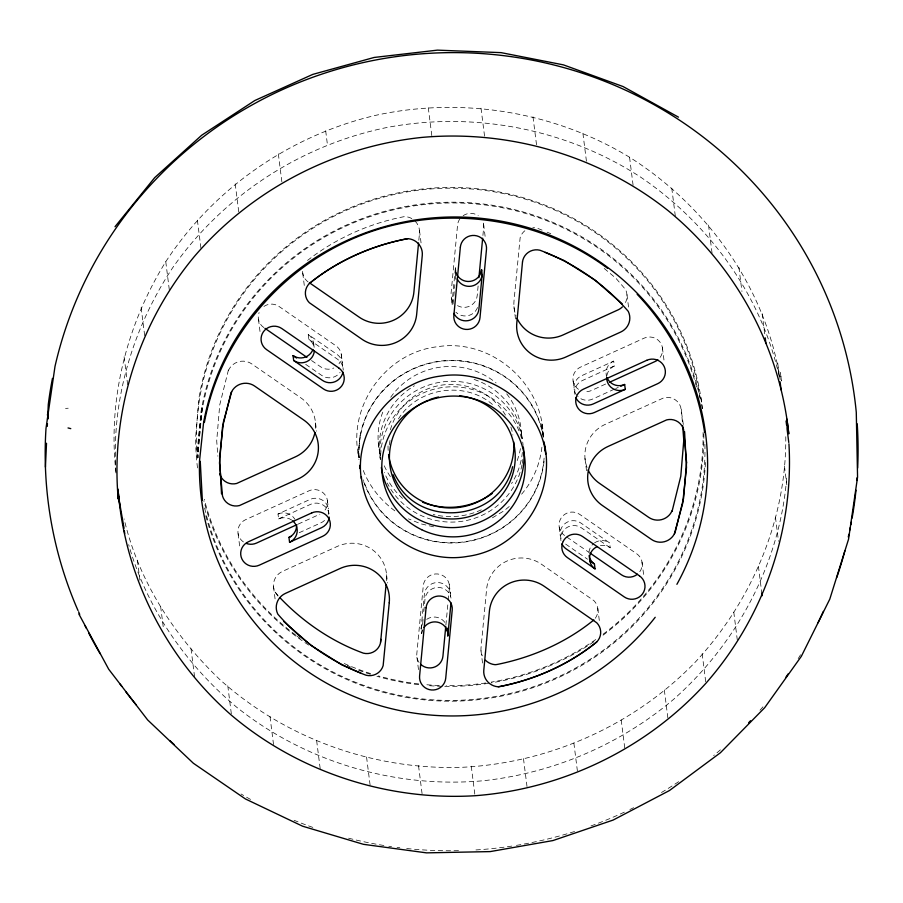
<?xml version="1.0" encoding="UTF-8"?>
<svg xmlns="http://www.w3.org/2000/svg" width="903" height="903" viewBox="0 0 903 903"><rect width="100%" height="100%" fill="white"/><g stroke="black" fill="none" stroke-linecap="round" stroke-linejoin="round"><path stroke-width="0.68" stroke-dasharray="4.51 3.39" d="M785.779 436.725C786.524 519.789 751.894 600.856 695.841 661.527C634.64 725.132 549.306 763.328 461.196 767.336C373.232 770.022 285.371 738.473 219.858 679.587C174.234 635.983 138.475 580.776 124.106 518.875M197.543 451.963L200.805 412.919A254.183 249.42 -7.2 0 1 445.439 202.295A254.183 249.42 -7.2 0 1 700.186 398.652M198.31 451.963L201.572 413.043A253.404 248.664 -7.2 0 1 439.761 203.277A253.404 248.664 -7.2 0 1 696.811 387.94M358.638 451.793L359.834 437.503A93.032 91.293 -7.2 0 1 451.974 360.376A93.032 91.293 -7.2 0 1 543.55 437.312L541.687 422.536L542.579 434.219M541.902 447.211C539.994 464.481 532.736 481.322 521.358 494.483M418.823 240.221L419.489 233.234A15.622 15.328 -7.2 0 0 415.041 221.043M422.48 630.362A13.127 12.879 -7.2 0 0 421.712 633.635L421.103 628.759L424.376 594.264A13.127 12.879 -7.2 0 1 438.666 582.582A13.127 12.879 -7.2 0 1 450.507 596.556M456.579 274.038A13.127 12.879 -7.2 0 1 455.428 267.469L452.155 301.952A13.127 12.879 -7.2 0 0 452.29 305.304L451.195 296.703M421.712 633.635L422.107 629.504M422.627 623.984L423.293 617.088M423.812 611.568L424.997 599.152A13.127 12.879 -7.2 0 1 450.992 598.068M453.035 304.074L454.875 284.761M455.394 279.241L456.049 272.345L455.428 267.469M445.879 625.136L448.102 601.737M448.238 600.36L449.423 587.943A13.127 12.879 -7.2 0 0 437.583 573.969A13.127 12.879 -7.2 0 0 423.293 585.663L416.802 653.919A13.127 12.879 -7.2 0 0 419.071 662.441M478.116 285.969L477.202 295.631A13.127 12.879 -7.2 0 1 457.505 305.632M482.913 235.469L483.681 227.375A13.127 12.879 -7.2 0 0 482.981 221.833M201.753 407.546L197.622 446.511A254.183 249.42 -7.2 0 0 197.588 457.686M202.509 407.682L198.389 446.522A253.404 248.664 -7.2 0 0 198.355 457.674M360.184 435.539L358.66 449.796A93.032 91.293 -7.2 0 0 358.942 459.604M786.671 478.353C779.763 562.987 737.525 642.564 674.304 698.73C620.496 744.444 553.437 773.092 483.274 780.745C395.548 788.624 305.925 762.29 236.925 707.421C186.199 664.924 146.817 608.554 128.666 544.611M780.147 379.655C765.857 288.023 707.433 206.403 629.549 157.224C554.216 111.554 462.099 96.553 376.066 115.257C290.529 135.19 213.864 188.129 165.768 261.712C126.634 324.685 107.231 400.424 116.205 474.346C110.595 401.609 132.515 328.342 172.631 267.807C223.052 195.533 301.421 144.773 387.703 127.334C474.391 111.148 566.181 128.881 640.238 176.875C709.002 223.391 761.161 294.976 779.21 376.461M389.238 444.874L390.198 439.411M228.403 370.016L219.711 405.018L216.709 440.89L217.883 456.218M228.233 370.693L230.028 367.679A15.622 15.328 -7.2 0 1 251.802 363.932L300.733 397.771A34.799 34.156 -7.2 0 1 315.486 428.902M398.471 418.89C417.875 387.274 465.587 380.355 493.196 405.108M307.483 260.448C335.532 238.561 369.011 223.436 403.98 216.697L405.391 216.607A15.622 15.328 -7.2 0 1 412.964 219.327M509.224 506.504L504.167 510.737L491.695 518.243M291.692 520.049A13.127 12.879 -7.2 0 0 278.621 518.909L278.011 514.021L310.056 499.427A13.127 12.879 -7.2 0 1 328.173 514.473M606.884 375.422A13.127 12.879 -7.2 0 1 614.322 365.986L613.701 361.11L581.667 375.704A13.127 12.879 -7.2 0 0 577.028 395.649M278.621 518.909L310.666 504.303A13.127 12.879 -7.2 0 1 329.076 513.773M614.322 365.986L582.277 380.581A13.127 12.879 -7.2 0 0 574.816 394.487M298.125 524.112L319.91 514.191M605.62 384.046L591.521 390.468A13.127 12.879 -7.2 0 1 584.828 391.62M299.209 532.725L320.994 522.803A13.127 12.879 -7.2 0 0 326.231 518.514M614.401 389.148L592.605 399.07A13.127 12.879 -7.2 0 1 577.796 396.485M615.688 388.561L618.25 387.398M65.558 408.438L68.199 408.212M433.598 526.821L420.708 523.796L408.472 518.83M542.082 230.152L537.104 228.132A14.008 13.748 -7.2 0 0 532.804 227.737M547.06 232.173L550.796 233.696M313.589 342.835L314.199 347.723A13.127 12.879 -7.2 0 0 308.86 339.393L308.239 334.516L337.011 354.405A13.127 12.879 -7.2 0 1 342.068 368.311M600.427 545.626A13.127 12.879 -7.2 0 1 610.214 547.771L609.604 542.895L580.843 523.006A13.127 12.879 -7.2 0 0 563.145 541.811M308.86 339.393L337.62 359.292A13.127 12.879 -7.2 0 1 343.151 369.858M610.214 547.771L581.453 527.883A13.127 12.879 -7.2 0 0 560.921 540.649M311.535 360.523L320.734 366.889A13.127 12.879 -7.2 0 0 333.805 368.029M566.87 537.082L588.733 552.196M305.711 364.361L321.818 375.49A13.127 12.879 -7.2 0 0 340.115 372.363M565.65 544.091L587.514 559.205M604.22 268.451L615.981 278.327L625.61 289.57A15.622 15.328 -7.2 0 1 625.531 302.528M394.837 510.85C380.107 499.946 368.3 485.013 362.227 467.63M308.137 281.996L306.523 280.596A14.008 13.748 -7.2 0 1 302.573 271.002M275.122 592.131L280.043 597.809M277.966 596.093L274.884 591.725A15.622 15.328 -7.2 0 1 282.56 571.351L337.067 546.518A34.799 34.156 -7.2 0 1 371.957 549.419A34.799 34.156 -7.2 0 1 386.461 580.663M683.323 424.478L680.76 407.377A14.008 13.748 -7.2 0 0 663.863 397.805L605.382 424.308A34.799 34.156 -7.2 0 0 587.142 467.72M359.383 457.629L357.859 451.297L358.875 459.356M781.434 380.682L780.418 372.623L781.377 380.953M777.72 363.04L779.413 376.461M784.447 466.05L786.818 484.855M762.155 313.623L764.694 333.771M775.44 517.114L778.488 541.292M738.891 267.254L741.95 291.432M758.407 566.215L761.805 593.068M708.516 225.061L712.072 253.269M733.778 612.121L737.345 640.329M700.886 397.625L701.575 402.998M701.744 404.341L702.252 408.37M700.152 397.884L700.13 397.738A253.404 248.664 -7.2 0 0 418.789 190.183A253.404 248.664 -7.2 0 0 197.509 460.88M671.764 188.084L675.5 217.623M702.162 653.716L705.728 681.923M662.407 347.678L664.326 362.859M629.549 157.224L633.285 186.774M626.975 294.717L628.894 309.898M664.326 689.971L668.062 719.522M642.033 562.095L643.952 577.277M582.909 133.26L586.634 162.811M606.556 377.454L606.24 375.016A13.127 12.879 -7.2 0 1 613.701 361.11M621.208 719.996L624.944 749.546M584.975 458.385L586.544 470.813M573.112 380.998L574.195 389.599M597.752 608.17L599.671 623.363M532.984 116.78L536.721 146.32M559.228 527.16L560.311 535.761M543.222 436.589C542.895 382.849 490.758 338.083 437.56 346.718C385.671 352.407 347.124 406.452 358.875 457.381M573.868 743.056L577.604 772.607M513.954 306.625L515.692 320.43M481.017 108.168L484.753 137.719M521.336 432.085L522.171 438.7M483.556 224.012L485.475 239.193M523.48 758.576L527.205 788.116M455.563 270.821L456.026 274.489M428.282 107.66L432.006 137.211M480.983 650.724L482.733 664.54M419.5 230.558L421.249 244.363M449.288 584.591L450.383 593.192M471.264 766.173L475.001 795.724M416.926 657.282L418.699 671.279M378.21 441.748L380.423 459.277A71.732 70.389 -7.2 0 1 414.375 385.795M418.529 765.665L422.265 795.204M386.54 574.669L387.579 582.954M325.678 130.777L327.541 145.552M341.266 354.134L342.35 362.735M342.971 367.611L343.275 370.072M366.562 757.053L370.298 786.603M302.731 273.112L304.65 288.305M327.371 500.285L328.466 508.897M315.519 422.909L316.558 431.194M278.338 153.837L282.063 183.377M316.637 740.573L320.373 770.112M258.461 319.199L260.199 333.004M235.22 183.862L238.945 213.401M273.507 586.578L275.426 601.759M269.997 716.598L273.564 744.806M238.076 533.617L239.826 547.421M197.385 220.118L201.121 249.668M227.782 685.749L231.518 715.3M165.768 261.712L169.493 291.263M191.03 648.772L194.766 678.322M141.139 307.618L144.875 337.169M160.655 606.579L163.375 628.07M124.106 356.719L127.673 384.915M137.391 560.21L140.281 583.033M681.404 409.296L682.431 422.818M522.893 459.277A71.732 70.389 -7.2 0 1 522.295 463.386M522.036 464.752A71.732 70.389 -7.2 0 1 461.128 521.437A71.732 70.389 -7.2 0 1 387.285 483.037M380.31 459.277A71.732 70.389 -7.2 0 1 444.953 381.619A71.732 70.389 -7.2 0 1 523.097 445.484M544.103 458.126A92.749 91.011 -7.2 0 1 462.494 542.06A92.749 91.011 -7.2 0 1 363.333 479.877M359.089 457.64A92.749 91.011 -7.2 0 1 441.748 361.211A92.749 91.011 -7.2 0 1 543.279 437.391M704.893 444.31A253.404 248.664 -7.2 0 1 482.055 698.493A253.404 248.664 -7.2 0 1 204.18 506.086M506.718 393.866A71.732 70.389 -7.2 0 1 521.482 436.228M520.421 448.61A71.732 70.389 -7.2 0 1 517.171 460.643M390.356 476.603A71.732 70.389 -7.2 0 1 383.662 464.492M380.479 455.36A71.732 70.389 -7.2 0 1 383.391 410.605M390.728 397.23A71.732 70.389 -7.2 0 1 496.063 382.94M522.34 452.403A71.732 70.389 -7.2 0 1 511.538 483.568M481.299 509.834A71.732 70.389 -7.2 0 1 433.192 514.484M402.535 498.354A71.732 70.389 -7.2 0 1 384.306 472.483M474.098 379.441A71.732 70.389 -7.2 0 1 522.273 438.598M703.087 432.481A253.404 248.664 -7.2 0 1 602.346 634.786M595.709 639.561A253.404 248.664 -7.2 0 1 491.198 682.115M485.791 682.961A253.404 248.664 -7.2 0 1 446.116 685.648M439.264 685.49A253.404 248.664 -7.2 0 1 424.184 684.508M418.732 683.921A253.404 248.664 -7.2 0 1 378.459 675.929M370.614 673.57A253.404 248.664 -7.2 0 1 343.795 663.333M300.123 638.308A253.404 248.664 -7.2 0 1 296.715 635.836M295.586 634.99A253.404 248.664 -7.2 0 1 204.247 499.314M388.155 450.428A62.939 61.765 -7.2 0 1 388.098 443.497M390.344 429.839A62.939 61.765 -7.2 0 1 444.107 384.802A62.939 61.765 -7.2 0 1 506.448 416.836M510.85 427.017A62.939 61.765 -7.2 0 1 512.893 435.065M544.069 461.399A93.032 91.293 -7.2 0 1 461.207 542.477A93.032 91.293 -7.2 0 1 363.277 480.577M703.866 433.858A254.183 249.42 -7.2 0 1 601.703 636.197M593.892 641.728A254.183 249.42 -7.2 0 1 491.322 682.86M488.613 683.3A254.183 249.42 -7.2 0 1 443.362 686.359M441.985 686.325A254.183 249.42 -7.2 0 1 426.859 685.501M418.631 684.677A254.183 249.42 -7.2 0 1 376.923 676.279M370.377 674.281A254.183 249.42 -7.2 0 1 357.43 669.778M351.041 667.261A254.183 249.42 -7.2 0 1 347.249 665.669M308.679 645.069A254.183 249.42 -7.2 0 1 203.852 500.86M197.497 467.912A254.183 249.42 -7.2 0 1 195.669 437.187L198.942 398.155A254.183 249.42 -7.2 0 1 456.387 187.474A254.183 249.42 -7.2 0 1 702.376 408.698M705.457 462.449A254.183 249.42 -7.2 0 1 477.134 699.814A254.183 249.42 -7.2 0 1 205.365 514.281M524.857 230.762A14.008 13.748 -7.2 0 0 520.139 237.749L514.033 300.62A34.799 34.156 -7.2 0 0 516.042 315.971M800.543 654.777A406.564 398.957 -7.2 0 1 797.597 659.562M762.956 706.823A406.564 398.957 -7.2 0 1 759.965 710.289M720.368 749.851A406.564 398.957 -7.2 0 1 713.652 755.563M678.638 781.682A406.564 398.957 -7.2 0 1 659.924 793.421M633.624 807.688A406.564 398.957 -7.2 0 1 629.888 809.517M624.357 812.147A406.564 398.957 -7.2 0 1 590.269 826.189M574.534 831.516A406.564 398.957 -7.2 0 1 513.22 845.874M511.843 846.088A406.564 398.957 -7.2 0 1 475.102 849.994M458.51 850.671A406.564 398.957 -7.2 0 1 405.334 848.38M399.815 847.748A406.564 398.957 -7.2 0 1 397.06 847.398M391.552 846.653A406.564 398.957 -7.2 0 1 388.798 846.258M383.877 845.49A406.564 398.957 -7.2 0 1 348.569 838.198M312.833 827.408A406.564 398.957 -7.2 0 1 294.096 820.285M250.526 799.415A406.564 398.957 -7.2 0 1 241.045 793.985M380.671 455.112A71.732 70.389 -7.2 0 1 444.942 387.195A71.732 70.389 -7.2 0 1 521.979 440.088M595.303 618.262A14.008 13.748 -7.2 0 0 593.971 600.698L541.597 564.33A34.799 34.156 -7.2 0 0 506.718 561.158A34.799 34.156 -7.2 0 0 486.582 589.388L481.006 648.061A15.622 15.328 -7.2 0 0 482.36 655.871M639.798 571.712A13.127 12.879 -7.2 0 0 636.683 553.765L579.749 514.405A13.127 12.879 -7.2 0 0 561.452 517.532A13.127 12.879 -7.2 0 0 564.567 535.49M243.426 541.935A13.127 12.879 -7.2 0 1 245.548 519.71L308.961 490.826A13.127 12.879 -7.2 0 1 322.811 512.396M263.8 327.529A13.127 12.879 -7.2 0 1 259.093 312.551M263.936 306.422A13.127 12.879 -7.2 0 1 278.993 306.433L335.927 345.804A13.127 12.879 -7.2 0 1 339.031 363.751M459.92 218.819A13.127 12.879 -7.2 0 0 457.561 225.084L451.071 293.34A13.127 12.879 -7.2 0 0 454.028 302.753M463.16 215.659A13.127 12.879 -7.2 0 1 478.218 215.682M578.462 389.328A13.127 12.879 -7.2 0 1 580.573 367.092L643.997 338.207A13.127 12.879 -7.2 0 1 658.693 359.022M456.184 275.708A13.127 12.879 -7.2 0 1 456.049 272.345M588.948 552.297A13.127 12.879 -7.2 0 1 593.632 543.561M594.546 542.872A13.127 12.879 -7.2 0 1 609.604 542.895M477.529 307.517A13.127 12.879 -7.2 0 1 455.88 312.178M308.239 334.516A13.127 12.879 -7.2 0 1 313.713 346.199M278.011 514.021A13.127 12.879 -7.2 0 1 294.886 519.281M421.103 628.759A13.127 12.879 -7.2 0 1 423.462 622.494M426.701 619.334A13.127 12.879 -7.2 0 1 446.082 624.47"/><path stroke-width="1.35" d="M788.94 443.813C793.985 530.727 763.351 617.968 705.898 683.266C646.762 748.531 562.761 789.132 475.001 795.724C387.285 800.995 298.679 772.099 231.518 715.3C166.005 658.253 124.343 575.821 118.067 489.121M45.432 467.099L46.516 443.238M47.283 426.397L47.407 423.586M47.599 419.376L48.277 404.521A406.564 398.957 -7.2 0 1 52.464 378.368M380.885 639.335L380.355 643.534A14.008 13.748 -7.2 0 1 363.39 653.162C331.796 641.638 303.182 622.065 280.043 597.809M380.592 642.36L386.055 584.862M418.563 243.009L413.913 291.895A34.799 34.156 -7.2 0 1 393.764 320.136A34.799 34.156 -7.2 0 1 358.897 316.964L309.955 283.124M445.755 626.479L442.933 656.199A13.127 12.879 -7.2 0 1 420.527 664.156M478.906 277.695L482.665 238.178M424.071 627.371A13.127 12.879 -7.2 0 1 447.843 635.915L447.493 628.274M481.299 272.503L481.57 269.737A13.127 12.879 -7.2 0 1 457.099 275.031M447.843 635.915L450.992 602.809M481.57 269.737L482.179 274.625L478.906 309.108A13.127 12.879 -7.2 0 1 453.916 313.397M672.092 511.267L680.772 476.276L683.785 440.393L682.645 425.527M204.383 422.457C221.438 331.198 292.606 254.454 381.382 228.346C457.832 205.986 543.527 220.795 607.584 268.304M231.653 391.733L223.38 422.164L219.576 457.968L221.517 493.896M674.417 533.741L682.691 503.298L686.494 467.494L684.553 431.578M512.599 466.704C499.641 523.593 413.551 529.587 393.166 474.764M47.441 414.353L48.006 418.732M672.261 510.59L670.466 513.615A15.622 15.328 -7.2 0 1 648.693 517.351L599.75 483.523A34.799 34.156 -7.2 0 1 588.09 469.921M115.02 226.709L154.706 177.631L201.696 135.224L254.827 100.515L312.799 74.385L374.169 57.453L437.447 50.139L501.063 52.634L563.449 64.881L623.07 86.553L678.458 117.142M309.368 283.486C337.248 260.719 371.517 245.774 406.768 238.787L408.179 238.697A15.622 15.328 -7.2 0 1 422.277 255.323L416.701 313.996A34.799 34.156 -7.2 0 1 396.552 342.226A34.799 34.156 -7.2 0 1 361.685 339.054L309.311 302.686A14.008 13.748 -7.2 0 1 309.368 283.486C337.62 260.674 372.036 245.255 407.738 238.697M593.903 619.898C566.113 642.609 531.935 657.542 496.774 664.529L495.104 664.687A15.622 15.328 -7.2 0 1 485.442 660.24M596.702 641.988C568.901 664.698 534.723 679.632 499.573 686.619L497.892 686.777A15.622 15.328 -7.2 0 1 483.794 670.15L489.37 611.478A34.799 34.156 -7.2 0 1 509.518 583.248A34.799 34.156 -7.2 0 1 544.385 586.419L596.759 622.788A14.008 13.748 -7.2 0 1 596.702 641.988C568.45 664.8 534.034 680.219 498.332 686.777M296.839 524.699L256.486 543.087A13.127 12.879 -7.2 0 1 246.451 543.493M609.469 382.296L654.946 361.572A13.127 12.879 -7.2 0 0 657.847 359.778M329.211 517.137A13.127 12.879 -7.2 0 1 321.615 527.679L289.57 542.274L288.96 537.398L291.522 536.224M620.812 386.224L624.662 384.475L625.271 389.351L593.226 403.957A13.127 12.879 -7.2 0 1 575.832 397.692M70.784 428.643L68.03 427.943M545.254 252.4L564.319 260.628L595.066 280.065L622.325 303.995M360.816 673.074L341.752 664.845L310.993 645.408L283.745 621.478M264.929 328.308L306.93 357.34M589.885 552.986L621.501 574.85A13.127 12.879 -7.2 0 0 637.462 574.195M312.957 349.484A13.127 12.879 -7.2 0 1 293.057 355.613L296.511 357.994M589.817 560.797L594.422 563.98L595.043 568.867L566.271 548.968A13.127 12.879 -7.2 0 1 561.937 543.854M293.057 355.613L293.678 360.489L322.439 380.377A13.127 12.879 -7.2 0 0 342.937 372.081M637.146 294.265C673.198 332.214 697.048 380.863 704.645 432.661M78.877 614.04L108.71 669.247L147.641 719.939L193.355 763.249L245.447 798.963L302.629 826.211L363.48 844.328L426.521 852.861L490.194 851.597L552.918 840.569L613.16 820.048L669.439 790.543L720.368 752.775L764.694 707.681L801.311 656.368L829.789 599.129L848.56 539.193L857.557 477.145L856.281 412.332A406.564 398.957 -7.2 0 0 477.236 53.288A406.564 398.957 -7.2 0 0 55.004 366.392L45.997 428.428A406.564 398.957 -7.2 0 0 78.03 610.563M545.705 454.051C539.926 404.916 489.798 368.447 441.296 375.987C392.534 381.529 353.863 429.963 361.302 478.872M118.067 493.93L124.038 528.255M787.427 423.112L788.782 433.858C779.831 347.192 735.561 265.9 668.22 210.726C599.22 155.858 509.597 129.535 421.87 137.414C334.212 146.591 251.305 189.72 194.055 256.847C138.498 323.94 110.505 412.219 118.225 499.066L117.887 496.379M786.061 420.979L786.569 425.008M788.77 442.47L787.077 429.038L786.919 419.082M780.09 381.834L781.106 389.893M765.202 337.801L765.879 343.174M761.805 593.068L762.143 595.754M544.69 445.992L545.367 451.365M543.787 441.42C557.016 493.286 521.144 549.148 467.641 556.372C418.033 565.278 365.941 527.375 361.358 476.739M360.004 465.993L360.342 468.68M124.377 530.941L124.716 533.628M118.44 493.772L120.031 507.655M200.252 461.298L202.362 500.262M492.214 493.467A71.732 70.389 -7.2 0 1 422.66 502.226M513.739 441.939A62.939 61.765 -7.2 0 1 457.076 507.644A62.939 61.765 -7.2 0 1 388.561 454.559M360.173 468.634A93.032 91.293 -7.2 0 1 359.62 465.384M857.218 423.789A406.564 398.957 -7.2 0 1 857.658 468.014M857.094 477.721A406.564 398.957 -7.2 0 1 856.879 480.486M855.999 490.194A406.564 398.957 -7.2 0 1 852.093 518.141M851.394 521.979A406.564 398.957 -7.2 0 1 850.863 524.722M850.321 527.454A406.564 398.957 -7.2 0 1 849.768 530.185M848.888 534.271A406.564 398.957 -7.2 0 1 848.278 536.98M844.847 550.875A406.564 398.957 -7.2 0 1 836.731 577.559M823.344 611.399A406.564 398.957 -7.2 0 1 818.016 622.777M788.375 673.627A406.564 398.957 -7.2 0 1 785.982 677.069M750.54 720.729A406.564 398.957 -7.2 0 1 748.621 722.772M174.155 744.569A406.564 398.957 -7.2 0 1 170.046 740.765M136.398 705.051A406.564 398.957 -7.2 0 1 125.957 691.946M121.77 686.348A406.564 398.957 -7.2 0 1 120.11 684.09M100.143 653.693A406.564 398.957 -7.2 0 1 88.686 632.969M86.293 628.24A406.564 398.957 -7.2 0 1 85.051 625.734M79.724 614.379A406.564 398.957 -7.2 0 1 78.595 611.839M676.9 584.331A254.183 249.42 -7.2 0 0 538.154 230.829A254.183 249.42 -7.2 0 0 203.626 422.322L199.484 461.286A254.183 249.42 -7.2 0 0 368.853 702.094A254.183 249.42 -7.2 0 0 655.206 617.28M523.311 446.861A71.732 70.389 -7.2 0 1 462.517 526.844A71.732 70.389 -7.2 0 1 381.359 467.528M459.582 395.796A62.939 61.765 -7.2 0 1 508.513 484.753A62.939 61.765 -7.2 0 1 406.384 499.619A62.939 61.765 -7.2 0 1 427.796 400.424M429.106 399.882A62.939 61.765 -7.2 0 1 438.542 396.981M314.944 432.481A34.799 34.156 -7.2 0 1 295.112 456.986L236.631 483.477A14.008 13.748 -7.2 0 1 219.722 473.917M622.393 306.896A15.622 15.328 -7.2 0 1 617.934 309.943L563.427 334.776A34.799 34.156 -7.2 0 1 516.967 318.195M292.595 520.726A13.127 12.879 -7.2 0 1 289.57 542.274M314.334 351.075A13.127 12.879 -7.2 0 1 293.678 360.489M595.043 568.867A13.127 12.879 -7.2 0 1 597.154 546.631M482.179 274.625A13.127 12.879 -7.2 0 1 457.189 278.914M624.662 384.475A13.127 12.879 -7.2 0 1 607.256 378.222M594.422 563.98A13.127 12.879 -7.2 0 1 589.072 555.661M296.556 524.598A13.127 12.879 -7.2 0 1 288.96 537.398M447.245 628.781A13.127 12.879 -7.2 0 1 447.233 631.039M625.271 389.351A13.127 12.879 -7.2 0 1 606.669 377.657M522.498 261.926L516.821 322.71A34.799 34.156 -7.2 0 0 531.314 353.965A34.799 34.156 -7.2 0 0 566.215 356.866L620.722 332.033A15.622 15.328 -7.2 0 0 628.398 311.659L628.161 311.253C604.638 283.914 573.665 262.796 539.892 250.221A14.008 13.748 -7.2 0 0 522.927 259.838L522.498 261.926M222.51 427.108L219.497 462.979L222.51 496.007A14.008 13.748 -7.2 0 0 239.419 505.578L297.9 479.075A34.799 34.156 -7.2 0 0 318.274 450.992A34.799 34.156 -7.2 0 0 303.521 419.861L254.59 386.032A15.622 15.328 -7.2 0 0 232.816 389.769L231.021 392.782L222.51 427.108M686.573 462.494L683.56 498.366L675.049 532.68L673.254 535.705A15.622 15.328 -7.2 0 1 651.481 539.441L602.549 505.612A34.799 34.156 -7.2 0 1 587.797 474.47A34.799 34.156 -7.2 0 1 608.17 446.398L666.651 419.895A14.008 13.748 -7.2 0 1 683.56 429.467L686.573 462.494M389.249 602.752L383.143 665.624A14.008 13.748 -7.2 0 1 366.178 675.252C332.406 662.678 301.421 641.559 277.91 614.221L277.672 613.814A15.622 15.328 -7.2 0 1 285.348 593.44L339.855 568.608A34.799 34.156 -7.2 0 1 374.756 571.509A34.799 34.156 -7.2 0 1 389.249 602.752M426.081 607.753L419.59 676.008A13.127 12.879 -7.2 0 0 431.431 689.982A13.127 12.879 -7.2 0 0 445.721 678.3L452.211 610.033A13.127 12.879 -7.2 0 0 440.371 596.059A13.127 12.879 -7.2 0 0 426.081 607.753M460.349 247.174L453.859 315.429A13.127 12.879 -7.2 0 0 465.7 329.403A13.127 12.879 -7.2 0 0 479.99 317.721L486.48 249.465A13.127 12.879 -7.2 0 0 474.639 235.48A13.127 12.879 -7.2 0 0 460.349 247.174M311.761 512.915L248.336 541.8A13.127 12.879 -7.2 0 0 241.88 558.912A13.127 12.879 -7.2 0 0 259.285 565.176L322.698 536.28A13.127 12.879 -7.2 0 0 329.155 519.169A13.127 12.879 -7.2 0 0 311.761 512.915M646.785 360.297L583.372 389.182A13.127 12.879 -7.2 0 0 576.915 406.305A13.127 12.879 -7.2 0 0 594.309 412.558L657.734 383.662A13.127 12.879 -7.2 0 0 664.19 366.55A13.127 12.879 -7.2 0 0 646.785 360.297M338.715 367.893L281.781 328.523A13.127 12.879 -7.2 0 0 263.484 331.661A13.127 12.879 -7.2 0 0 266.588 349.619L323.522 388.979A13.127 12.879 -7.2 0 0 341.819 385.841A13.127 12.879 -7.2 0 0 338.715 367.893M639.482 575.854L582.548 536.495A13.127 12.879 -7.2 0 0 564.251 539.622A13.127 12.879 -7.2 0 0 567.355 557.58L624.289 596.939A13.127 12.879 -7.2 0 0 642.586 593.802A13.127 12.879 -7.2 0 0 639.482 575.854M421.701 529.711A71.732 70.389 -7.2 0 0 525.061 461.636A71.732 70.389 -7.2 0 0 413.755 408.054A71.732 70.389 -7.2 0 0 421.701 529.711"/></g></svg>
